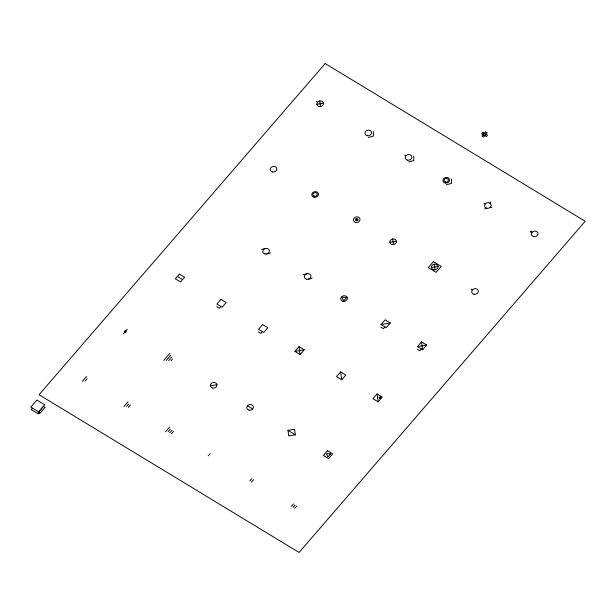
<?xml version="1.0" encoding="UTF-8"?>
<svg xmlns="http://www.w3.org/2000/svg" width="616" height="616" viewBox="0 0 616 616"><rect width="100%" height="100%" fill="white"/><g stroke="black" fill="none" stroke-linecap="round" stroke-linejoin="round"><path stroke-width="0.92" d="M32.417 408.154L31.193 409.571L38.261 413.86L39.493 412.443L30.8 407.145L36.929 400.046L44.729 404.781L38.6 411.881M82.328 381.319L86.417 376.592M123.208 334.011L127.296 329.283M85.016 381.15L87.056 378.786M123.931 406.56L128.02 401.832M163.787 360.429L169.916 353.338M126.619 406.391L128.659 404.019M166.235 360.529L170.801 355.255M128.282 407.399L130.33 405.028M168.684 360.63L171.679 357.172M171.132 360.737L172.557 359.09M220.828 306.421L219.296 308.192L216.693 306.614M165.535 431.801L169.623 427.065M168.222 431.623L170.27 429.26M169.885 432.632L171.933 430.268M171.548 433.641L173.596 431.277M262.431 331.662L260.899 333.433L258.296 331.855M294.933 351.374L299.022 346.646L304.219 349.796L300.138 354.531L294.933 351.374L304.219 349.796M483.244 134.65L484.399 133.318M208.162 455.855L210.202 453.484M484.83 135.612L485.986 134.28M381.035 324.563L385.123 319.835L390.321 322.992L386.232 327.72L381.035 324.563L390.321 322.992M340.625 371.879L336.536 376.615L341.741 379.764L345.822 375.036L340.625 371.879L341.741 379.764M249.765 481.088L251.805 478.724M484.8 209.047L485.824 207.862M489.913 203.134L490.937 201.948M384.931 326.934L383.398 328.705L380.804 327.127M251.428 482.097L253.476 479.733M417.44 346.646L421.521 341.918L426.726 345.068L422.638 349.803L417.44 346.646L426.726 345.068M377.031 393.963L372.942 398.698L378.139 401.848L382.228 397.12L377.031 393.963L378.139 401.848M421.336 349.01L419.804 350.789L417.201 349.21M291.368 506.329L293.416 503.965M530.26 232.117L531.285 230.931M293.031 507.338L295.079 504.974M294.694 508.346L296.743 505.982M368.306 137.476L373.458 136.09L373.411 131.562M408.608 161.923L413.76 160.545L413.713 156.01M446.307 184.792L451.466 183.414L451.42 178.879M261.654 249.441L265.357 248.494M266.782 253.938L270.478 252.991M303.257 274.682L306.96 273.735M308.385 279.179L312.081 278.232M316.87 104.312L323.439 103.203M389.843 242.319L396.411 241.21M431.446 267.56L438.015 266.443M210.372 385.832L216.94 384.715M287.988 430.361L294.556 429.252L295.341 434.827L288.773 435.943L287.988 430.361L295.341 434.827M483.198 134.75L484.73 135.682M316.254 101.394L317.556 102.179M404.658 155.024L405.959 155.809M483.968 203.134L485.269 203.919M490.467 207.076L491.768 207.862M530.769 231.524L532.07 232.309M355.748 219.088L357.696 220.274M471.132 289.081L472.433 289.874M177.369 276.453L182.567 279.61M247.463 405.782L252.66 408.932M434.334 264.21L435.119 269.793M421.521 341.918L422.638 349.803M392.731 238.977L393.516 244.552M319.758 100.97L320.551 106.545M299.022 346.646L300.138 354.531M124.786 331.639C126.095 332.84 125.479 330.153 124.786 331.639M379.495 397.505L380.318 397.497L379.502 397.482M325.179 63.54L39.047 394.725L299.068 552.46L585.2 221.275L325.179 63.54M43.467 406.468L38.1 412.682L39.655 413.621L45.022 407.415L43.467 406.468M179.41 274.089L175.321 278.817L180.526 281.974L184.615 277.238L179.41 274.089M221.013 299.322L216.924 304.058L222.13 307.207L226.218 302.479L221.013 299.322M262.616 324.563L258.535 329.291L263.733 332.447L267.821 327.712L262.616 324.563M482.867 132.386L481.712 133.718L486.363 136.544L487.518 135.212L482.867 132.386M485.647 131.916L482.043 136.09L483.575 137.014L487.179 132.84L485.647 131.916M346.785 297.428L343.659 301.047L341.78 297.143L346.785 297.428M433.387 261.677L428.274 267.59L436.074 272.326L441.187 266.412L433.387 261.677M327.512 450.735L323.423 455.463L328.621 458.62L332.709 453.892L327.512 450.735M330.661 453.915L328.012 456.987L326.411 453.676L330.661 453.915M533.595 236.636A3.334 2.81 -13.6 0 0 537.922 233.133A3.334 2.81 -13.6 0 0 532.509 231.893A3.334 2.81 -13.6 0 0 533.595 236.636M486.786 208.246A3.334 2.81 -13.6 0 0 491.114 204.743A3.334 2.81 -13.6 0 0 485.701 203.503A3.334 2.81 -13.6 0 0 486.786 208.246M445.576 182.013A2.133 1.794 -13.6 0 0 448.34 179.78A2.133 1.794 -13.6 0 0 444.883 178.987A2.133 1.794 -13.6 0 0 445.576 182.013M445.183 183.014A3.334 2.81 -13.6 0 0 449.511 179.502A3.334 2.81 -13.6 0 0 444.098 178.263A3.334 2.81 -13.6 0 0 445.183 183.014M407.484 160.137A3.334 2.81 -13.6 0 0 411.811 156.633A3.334 2.81 -13.6 0 0 406.398 155.394A3.334 2.81 -13.6 0 0 407.484 160.137M367.175 135.689A3.334 2.81 -13.6 0 0 371.502 132.186A3.334 2.81 -13.6 0 0 366.089 130.939A3.334 2.81 -13.6 0 0 367.175 135.689M319.073 106.506A3.334 2.81 -13.6 0 0 323.4 103.003A3.334 2.81 -13.6 0 0 317.987 101.763A3.334 2.81 -13.6 0 0 319.073 106.506M473.95 294.202A3.334 2.81 -13.6 0 0 478.278 290.698A3.334 2.81 -13.6 0 0 472.865 289.451A3.334 2.81 -13.6 0 0 473.95 294.202M433.649 269.754A3.334 2.81 -13.6 0 0 437.976 266.251A3.334 2.81 -13.6 0 0 432.563 265.003A3.334 2.81 -13.6 0 0 433.649 269.754M392.046 244.514A3.334 2.81 -13.6 0 0 396.373 241.01A3.334 2.81 -13.6 0 0 390.96 239.77A3.334 2.81 -13.6 0 0 392.046 244.514M356.256 220.697A1.247 1.055 -13.6 0 0 357.95 219.45A1.247 1.055 -13.6 0 0 355.963 218.896A1.247 1.055 -13.6 0 0 356.256 220.697M355.64 222.43A3.334 2.81 -13.6 0 0 359.967 218.926A3.334 2.81 -13.6 0 0 354.554 217.687A3.334 2.81 -13.6 0 0 355.64 222.43M314.43 196.204A2.133 1.794 -13.6 0 0 317.194 193.963A2.133 1.794 -13.6 0 0 313.736 193.17A2.133 1.794 -13.6 0 0 314.43 196.204M314.037 197.197A3.334 2.81 -13.6 0 0 318.364 193.686A3.334 2.81 -13.6 0 0 312.951 192.446A3.334 2.81 -13.6 0 0 314.037 197.197M272.434 171.956A3.334 2.81 -13.6 0 0 276.761 168.453A3.334 2.81 -13.6 0 0 271.348 167.213A3.334 2.81 -13.6 0 0 272.434 171.956M342.997 301.293A3.334 2.81 -13.6 0 0 347.324 297.782A3.334 2.81 -13.6 0 0 341.911 296.542A3.334 2.81 -13.6 0 0 342.997 301.293M306.591 279.21A3.334 2.81 -13.6 0 0 310.918 275.699A3.334 2.81 -13.6 0 0 305.505 274.459A3.334 2.81 -13.6 0 0 306.591 279.21M264.988 253.969A3.334 2.81 -13.6 0 0 269.315 250.466A3.334 2.81 -13.6 0 0 263.902 249.226A3.334 2.81 -13.6 0 0 264.988 253.969M379.641 398.198A0.832 0.701 -13.6 0 0 380.719 397.328A0.832 0.701 -13.6 0 0 379.364 397.012A0.832 0.701 -13.6 0 0 379.641 398.198M248.98 410.11A3.334 2.81 -13.6 0 0 253.307 406.606A3.334 2.81 -13.6 0 0 247.894 405.359A3.334 2.81 -13.6 0 0 248.98 410.11M212.574 388.026A3.334 2.81 -13.6 0 0 216.901 384.523A3.334 2.81 -13.6 0 0 211.488 383.275A3.334 2.81 -13.6 0 0 212.574 388.026M124.963 332.37A0.878 0.739 -13.6 0 0 126.103 331.447A0.878 0.739 -13.6 0 0 124.678 331.123A0.878 0.739 -13.6 0 0 124.963 332.37"/></g></svg>
